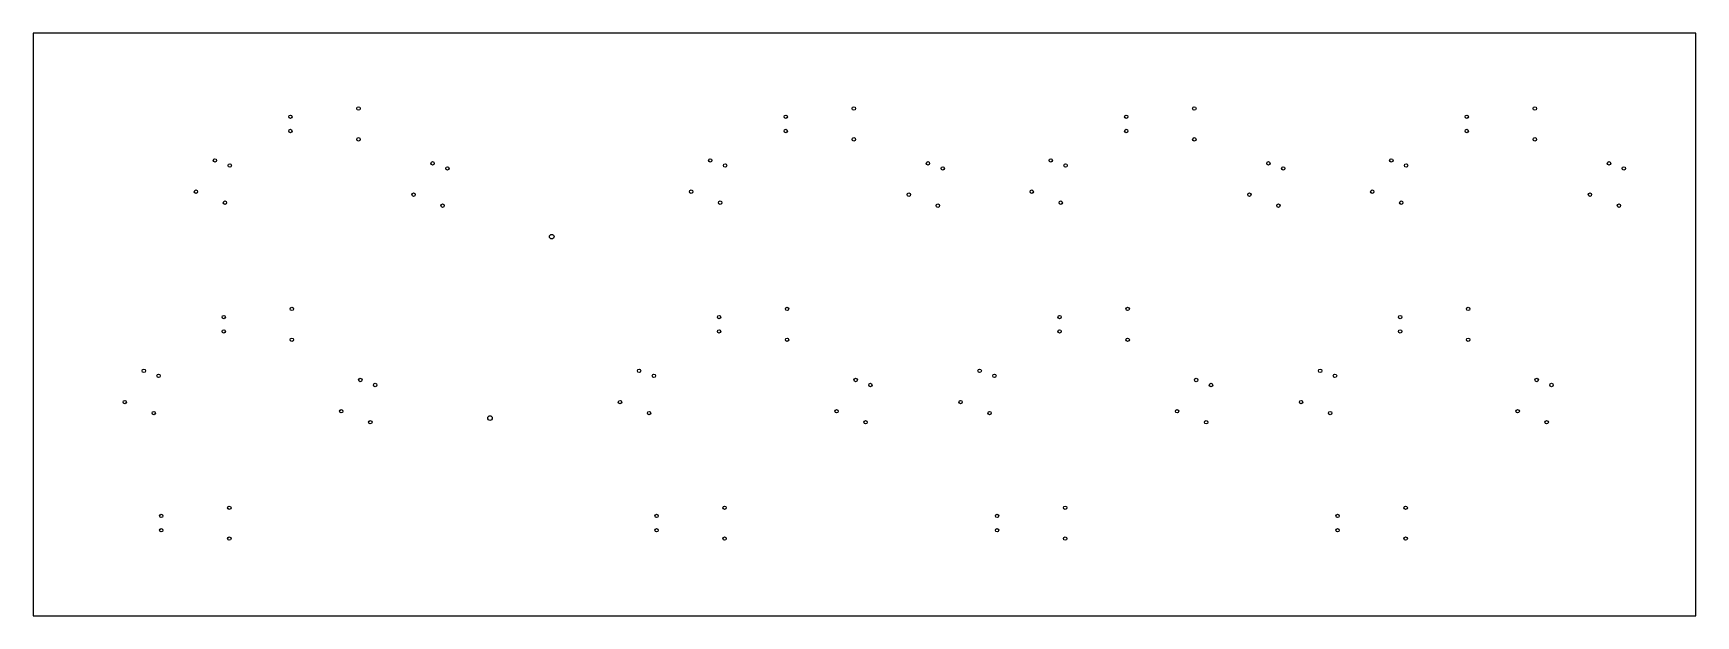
# Model space of a CAD drawing. Header units: millimetres. Extents: x -328 to 397, y -57 to 197.
import ezdxf

# ---------------------------------------------------------------- set-up
doc = ezdxf.new("R2010")
doc.units = ezdxf.units.MM

msp = doc.modelspace()

# ---------------------------------------------------------------- linework, layer by layer
at = {"color": 7, "linetype": 'Continuous', "lineweight": 25}
for p, q in [((396.73, 197.49), (-328.27, 197.49)), ((-328.27, 197.49), (-328.27, -56.51)), ((396.73, -56.51), (396.73, 197.49)), ((-328.27, -56.51), (396.73, -56.51))]:
    msp.add_line(p, q, dxfattribs=at)
for centre, radius in [((-216.12, 161.09), 0.75), ((-186.44, 164.66), 0.75), ((-0.12, 161.09), 0.75), ((29.56, 164.66), 0.75), ((148.38, 161.09), 0.75), ((178.06, 164.66), 0.75), ((296.88, 161.09), 0.75), ((326.56, 164.66), 0.75), ((-216.12, 154.85), 0.75), ((-0.12, 154.85), 0.75), ((148.38, 154.85), 0.75), ((296.88, 154.85), 0.75), ((-186.44, 151.21), 0.75), ((29.56, 151.21), 0.75), ((178.06, 151.21), 0.75), ((326.56, 151.21), 0.75), ((-249.04, 142.04), 0.75), ((-242.58, 139.84), 0.75), ((-154.12, 140.75), 0.75), ((-147.65, 138.56), 0.75), ((-33.04, 142.04), 0.75), ((-26.58, 139.84), 0.75), ((61.88, 140.75), 0.75), ((68.35, 138.56), 0.75), ((115.46, 142.04), 0.75), ((121.92, 139.84), 0.75), ((210.38, 140.75), 0.75), ((216.85, 138.56), 0.75), ((263.96, 142.04), 0.75), ((270.42, 139.84), 0.75), ((358.88, 140.75), 0.75), ((365.35, 138.56), 0.75), ((-257.34, 128.39), 0.75), ((-244.69, 123.61), 0.75), ((-162.42, 127.11), 0.75), ((-41.34, 128.39), 0.75), ((-28.69, 123.61), 0.75), ((53.58, 127.11), 0.75), ((107.16, 128.39), 0.75), ((119.81, 123.61), 0.75), ((202.08, 127.11), 0.75), ((255.66, 128.39), 0.75), ((268.31, 123.61), 0.75), ((350.58, 127.11), 0.75), ((-149.77, 122.32), 0.75), ((66.23, 122.32), 0.75), ((214.73, 122.32), 0.75), ((363.23, 122.32), 0.75), ((-102.17, 108.79), 1), ((-245.19, 73.71), 0.75), ((-215.52, 77.28), 0.75), ((-29.19, 73.71), 0.75), ((0.48, 77.28), 0.75), ((119.31, 73.71), 0.75), ((148.98, 77.28), 0.75), ((267.81, 73.71), 0.75), ((297.48, 77.28), 0.75), ((-245.19, 67.47), 0.75), ((-29.19, 67.47), 0.75), ((119.31, 67.47), 0.75), ((267.81, 67.47), 0.75), ((-215.52, 63.83), 0.75), ((0.48, 63.83), 0.75), ((148.98, 63.83), 0.75), ((297.48, 63.83), 0.75), ((-280.06, 50.3), 0.75), ((-64.06, 50.3), 0.75), ((84.44, 50.3), 0.75), ((232.94, 50.3), 0.75), ((-273.6, 48.1), 0.75), ((-185.64, 46.3), 0.75), ((-179.18, 44.1), 0.75), ((-57.6, 48.1), 0.75), ((30.36, 46.3), 0.75), ((36.82, 44.1), 0.75), ((90.9, 48.1), 0.75), ((178.86, 46.3), 0.75), ((185.32, 44.1), 0.75), ((239.4, 48.1), 0.75), ((327.36, 46.3), 0.75), ((333.82, 44.1), 0.75), ((-288.37, 36.65), 0.75), ((-72.37, 36.65), 0.75), ((76.13, 36.65), 0.75), ((224.63, 36.65), 0.75), ((-275.71, 31.87), 0.75), ((-193.95, 32.65), 0.75), ((-129.1, 29.67), 1), ((-59.71, 31.87), 0.75), ((22.05, 32.65), 0.75), ((88.79, 31.87), 0.75), ((170.55, 32.65), 0.75), ((237.29, 31.87), 0.75), ((319.05, 32.65), 0.75), ((-181.29, 27.87), 0.75), ((34.71, 27.87), 0.75), ((183.21, 27.87), 0.75), ((331.71, 27.87), 0.75), ((-272.45, -12.98), 0.75), ((-242.78, -9.41), 0.75), ((-56.45, -12.98), 0.75), ((-26.78, -9.41), 0.75), ((92.05, -12.98), 0.75), ((121.72, -9.41), 0.75), ((240.55, -12.98), 0.75), ((270.22, -9.41), 0.75), ((-272.45, -19.22), 0.75), ((-56.45, -19.22), 0.75), ((92.05, -19.22), 0.75), ((240.55, -19.22), 0.75), ((-242.78, -22.86), 0.75), ((-26.78, -22.86), 0.75), ((121.72, -22.86), 0.75), ((270.22, -22.86), 0.75)]:
    msp.add_circle(centre, radius, dxfattribs=at)

doc.saveas('drawing.dxf')
